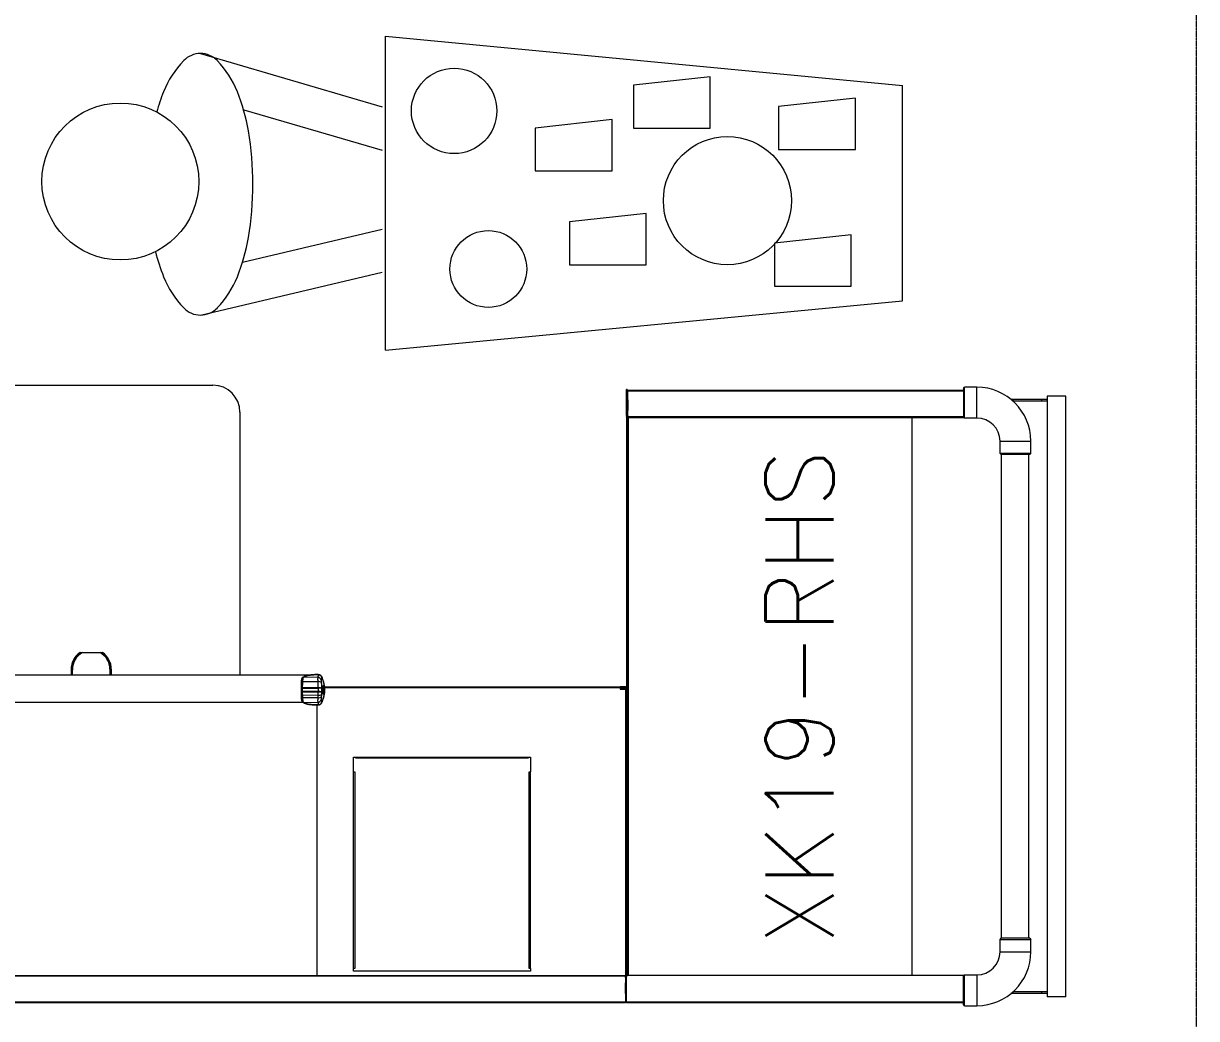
# Model space of a CAD drawing. Header units: inches. Extents: x 6 to 183294, y -48183 to 78918.
# Drawn here: x 150930 to 152903, y 56176 to 57850 of the extents above; entities that cross this region are included whole.
import ezdxf

# ---------------------------------------------------------------- set-up
doc = ezdxf.new("R2010")
doc.units = ezdxf.units.IN
doc.header["$MEASUREMENT"] = 0
doc.linetypes.add('PHANTOM2', pattern=[1.25, 0.625, -0.125, 0.125, -0.125, 0.125, -0.125])
for name, color, linetype, lineweight in [('Aristas tangentes visibles(Kider)', 8, 'Continuous', 0), ('Aristas visibles(Kider)', 8, 'Continuous', 0), ('CASH COUNTERS', 8, 'Continuous', 0), ('RACK', 8, 'Continuous', 0), ('SDA_SECTION LINE', 8, 'Continuous', 0)]:
    doc.layers.add(name, color=color, linetype=linetype, lineweight=lineweight)
doc.styles.get("Standard").update_dxf_attribs({"font": 'txt.shx'})

# ---------------------------------------------------------------- blocks, each defined once
blk = doc.blocks.new('A$C4B460E29')
at = {"color": 92, "true_color": 0x00db00}
for p, q in [((-1082.3, 1030.2), (-1084.9, 1030.2)), ((-582.9, 1017.3), (-582.9, 453)), ((-581.9, 1017.3), (-581.9, 453))]:
    blk.add_line(p, q, dxfattribs=at)
at = {"color": 1}
for p, q in [((-578.8, 453), (-627, 453)), ((-623.6, 451.2), (-588.8, 451.2)), ((-588.8, 451.2), (-583.6, 451.2)), ((-583.6, 451.2), (-578.6, 451.2)), ((-578.8, 453), (-577, 451.2)), ((-578.6, 451.2), (-578.6, 451.2)), ((-578.6, 451.2), (-577.9, 451.2)), ((-577.9, 451.2), (-577, 451.2)), ((-577, 430.3), (-577, 451.2)), ((-623.6, 430.3), (-588.8, 430.3)), ((-588.8, 430.3), (-583.6, 430.3)), ((-583.6, 430.3), (-578.6, 430.3)), ((-578.6, 430.3), (-577.9, 430.3)), ((-578.6, 430.3), (-578.6, 430.3)), ((-577.9, 430.3), (-577, 430.3))]:
    blk.add_line(p, q, dxfattribs=at)
at = {"color": 1, "linetype": 'Continuous', "lineweight": 18}
for p, q in [((-1596.6, 370), (-1596.6, 373.4)), ((-1596.6, 370), (-1596.6, 373.4)), ((-1593.9, 370), (-1596.6, 370)), ((-1593.9, 370), (-1596.6, 370)), ((-597.3, 370), (-600, 370)), ((-597.3, 370), (-600, 370)), ((-597.3, 370), (-597.3, 373.5)), ((-597.3, 370), (-597.3, 373.5))]:
    blk.add_line(p, q, dxfattribs=at)
at = {"color": 92, "linetype": 'Continuous', "lineweight": 18, "true_color": 0x00db00}
for p, q in [((-1596.6, 321.7), (-1596.6, 370)), ((-1596.6, 321.7), (-1596.6, 370)), ((-1593.6, 321.7), (-1593.6, 369.6)), ((-1593.6, 321.7), (-1593.6, 369.6)), ((-600.3, 321.7), (-600.3, 369.7)), ((-600.3, 321.7), (-600.3, 369.7)), ((-597.3, 321.7), (-597.3, 370)), ((-597.3, 321.7), (-597.3, 370)), ((-1593.6, 321.7), (-1596.6, 321.7)), ((-1596.6, 312.3), (-1596.6, 321.7)), ((-1593.6, 321.7), (-1596.6, 321.7)), ((-1596.6, 312.3), (-1596.6, 321.7)), ((-1593.6, 312.3), (-1593.6, 321.7)), ((-1593.6, 312.3), (-1593.6, 321.7)), ((-597.3, 321.7), (-600.3, 321.7)), ((-600.3, 312.3), (-600.3, 321.7)), ((-597.3, 321.7), (-600.3, 321.7)), ((-600.3, 312.3), (-600.3, 321.7)), ((-597.3, 312.3), (-597.3, 321.7)), ((-597.3, 312.3), (-597.3, 321.7)), ((-591.9, 312.3), (-1601.9, 312.3)), ((-1601.9, 280.6), (-1601.9, 312.3)), ((-591.9, 312.3), (-1601.9, 312.3)), ((-1601.9, 280.6), (-1601.9, 312.3)), ((-591.9, 280.6), (-591.9, 312.3)), ((-591.9, 280.6), (-591.9, 312.3)), ((-1601.9, 280.6), (-591.9, 280.6)), ((-1601.9, 280.6), (-591.9, 280.6))]:
    blk.add_line(p, q, dxfattribs=at)
at = {"color": 1}
blk.add_arc((-667.6, 430.3), 90.7, 270, 0, dxfattribs=at)
at = {"layer": 'Aristas tangentes visibles(Kider)', "color": 92, "true_color": 0x00db00}
for p, q in [((-1612, 1021.1), (-1612, 2181.4)), ((-1567.1, 1021.1), (-1567.1, 2181.4)), ((-1106.3, 2181.4), (-1106.3, 1564.3)), ((-1107.1, 1562.7), (-1106.7, 1538.8)), ((-1099, 1538.8), (-1099.2, 1564.3)), ((-1095, 1538.6), (-1095.1, 1564.3)), ((-1093.5, 1564.3), (-1089.4, 1564.3)), ((-1089.4, 1564.3), (-1089.3, 1540.4)), ((-1089.3, 1564.3), (-1089.4, 1564.3)), ((-1088.4, 1564.3), (-1083, 1564.3)), ((-1082, 1564.3), (-1082.1, 1564.3)), ((-1082, 1564.3), (-1082.1, 1540.4)), ((-1082, 1564.3), (-1077.8, 1564.3)), ((-1078.3, 1566.2), (-1078.3, 1566.2)), ((-1071.8, 1564.3), (-1072, 1538.9)), ((-1064.8, 1538.8), (-1064.4, 1562.7)), ((-1567, 1539.7), (-1111.1, 1539.7)), ((-1089.3, 1540.4), (-1089.3, 1538.4)), ((-1089.3, 1540.4), (-1089.3, 1540.4)), ((-1082.1, 1540.4), (-1082.1, 1540.4)), ((-1082.1, 1540.4), (-1082.1, 1538.4)), ((-1082.5, 1030.2), (-1082.5, 1528.8)), ((-1082.1, 1536.7), (-1082.1, 1536.7)), ((-1082.1, 1536.3), (-1082.1, 1536.3)), ((-1554.7, 1478.4), (-1223.9, 1478.4)), ((-1199.2, 1474.6), (-1199.2, 1185.2)), ((-1223.9, 1181.4), (-1554.7, 1181.4)), ((-1082.9, 1030.2), (-1082.9, 1020)), ((-1611.1, 453), (-1611.1, 1021.1)), ((-1567, 1020.6), (-1084.9, 1020.6)), ((-1566.2, 452.3), (-1566.2, 1019.7)), ((-627.8, 1016.6), (-1566.1, 1016.6)), ((-1097.3, 1018.6), (-1097.3, 1019.7)), ((-627.7, 1017.3), (-627.7, 452.3)), ((-627.1, 1018.6), (-627.1, 1019.7)), ((-626.9, 1018.6), (-626.9, 1019.7)), ((-626.4, 1017.3), (-626.4, 453)), ((-625.6, 1018.6), (-625.6, 1019.7)), ((-620.1, 1018.6), (-620.1, 1019.7)), ((-591.3, 1018.6), (-591.3, 1019.7)), ((-587.5, 1018.6), (-587.5, 1019.7)), ((-582.8, 1018.6), (-582.8, 1019.7)), ((-582.1, 1018.6), (-582.1, 1019.7)), ((-690.3, 389.5), (-1503.7, 389.5))]:
    blk.add_line(p, q, dxfattribs=at)
at = {"layer": 'Aristas tangentes visibles(Kider)', "color": 1}
for p, q in [((-1060.5, 1953), (-1051.1, 1953)), ((-1051.1, 1886.4), (-1060.5, 1886.4)), ((-1051.1, 1886.4), (-1051.1, 1888.2)), ((-1051.1, 1885.9), (-1051.1, 1886.4)), ((-1616.1, 430.3), (-1617, 430.3)), ((-1615.4, 430.3), (-1616.1, 430.3)), ((-1615.4, 430.3), (-1615.4, 430.3)), ((-1610.3, 430.3), (-1615.4, 430.3)), ((-1605.1, 430.3), (-1610.3, 430.3)), ((-1570.3, 430.3), (-1605.1, 430.3)), ((-1565.1, 430.3), (-1570.3, 430.3)), ((-628.8, 430.3), (-623.6, 430.3)), ((-1526.3, 391.5), (-1526.3, 386.4)), ((-1526.3, 386.4), (-1526.3, 351.5)), ((-667.6, 391.5), (-667.6, 386.4)), ((-667.6, 386.4), (-667.6, 351.5)), ((-1526.3, 351.5), (-1526.3, 346.3)), ((-1526.3, 346.3), (-1526.3, 341.3)), ((-1526.3, 341.3), (-1526.3, 340.6)), ((-1526.3, 341.3), (-1526.3, 341.3)), ((-1526.3, 340.6), (-1526.3, 339.7)), ((-667.6, 351.5), (-667.6, 346.3)), ((-667.6, 346.3), (-667.6, 341.3)), ((-667.6, 341.3), (-667.6, 340.6)), ((-667.6, 341.3), (-667.6, 341.3)), ((-667.6, 340.6), (-667.6, 339.7))]:
    blk.add_line(p, q, dxfattribs=at)
at = {"layer": 'Aristas tangentes visibles(Kider)', "color": 92, "true_color": 0x00db00, "flags": 128}
for points in [[(-1107.1, 1562.7), (-1107.4, 1562.3), (-1107.7, 1561.8), (-1108, 1561.4), (-1108.2, 1560.8), (-1108.5, 1560.3), (-1108.7, 1559.7), (-1108.9, 1559), (-1109.2, 1558.4), (-1109.3, 1557.7), (-1109.5, 1557), (-1109.7, 1556.3), (-1109.8, 1555.7), (-1110, 1555), (-1110.1, 1554.2), (-1110.2, 1553.5), (-1110.3, 1552.7), (-1110.4, 1551.9), (-1110.5, 1551.1), (-1110.6, 1550.2), (-1110.7, 1549.3), (-1110.8, 1548.4), (-1110.9, 1547.4), (-1110.9, 1546.3), (-1111, 1545.2)], [(-1099.2, 1564.3), (-1099.7, 1564.3), (-1100.3, 1564.3), (-1100.7, 1564.2), (-1101.2, 1564.2), (-1101.6, 1564.2), (-1102, 1564.2), (-1102.4, 1564.1), (-1102.8, 1564.1), (-1103.2, 1564.1), (-1103.5, 1564), (-1103.9, 1564), (-1104.2, 1563.9), (-1104.5, 1563.8), (-1104.8, 1563.8), (-1105.1, 1563.7), (-1105.4, 1563.6), (-1105.6, 1563.6), (-1105.8, 1563.5), (-1106.1, 1563.4), (-1106.3, 1563.3), (-1106.5, 1563.2), (-1106.7, 1563), (-1106.9, 1562.9), (-1107.1, 1562.7)], [(-1095.1, 1564.3), (-1095.3, 1564.3), (-1095.5, 1564.3), (-1095.6, 1564.3), (-1095.8, 1564.3), (-1096, 1564.3), (-1096.2, 1564.3), (-1096.3, 1564.3), (-1096.5, 1564.3), (-1096.7, 1564.3), (-1096.9, 1564.3), (-1097, 1564.3), (-1097.2, 1564.3), (-1097.4, 1564.3), (-1097.5, 1564.3), (-1097.7, 1564.3), (-1097.9, 1564.3), (-1098, 1564.3), (-1098.2, 1564.3), (-1098.4, 1564.3), (-1098.5, 1564.3), (-1098.7, 1564.3), (-1098.9, 1564.3), (-1099, 1564.3), (-1099.2, 1564.3)], [(-1093.5, 1564.3), (-1093.5, 1564.3), (-1093.6, 1564.3), (-1093.7, 1564.3), (-1093.7, 1564.3), (-1093.8, 1564.3), (-1093.9, 1564.3), (-1093.9, 1564.3), (-1094, 1564.3), (-1094.1, 1564.3), (-1094.2, 1564.3), (-1094.2, 1564.3), (-1094.3, 1564.3), (-1094.4, 1564.3), (-1094.4, 1564.3), (-1094.5, 1564.3), (-1094.6, 1564.3), (-1094.6, 1564.3), (-1094.7, 1564.3), (-1094.8, 1564.3), (-1094.8, 1564.3), (-1094.9, 1564.3), (-1095, 1564.3), (-1095.1, 1564.3), (-1095.1, 1564.3)], [(-1071.8, 1564.3), (-1072, 1564.3), (-1072.2, 1564.3), (-1072.5, 1564.3), (-1072.7, 1564.3), (-1073, 1564.3), (-1073.2, 1564.3), (-1073.5, 1564.3), (-1073.7, 1564.3), (-1074, 1564.3), (-1074.2, 1564.3), (-1074.5, 1564.3), (-1074.7, 1564.3), (-1075, 1564.3), (-1075.2, 1564.3), (-1075.5, 1564.3), (-1075.8, 1564.3), (-1076, 1564.3), (-1076.3, 1564.3), (-1076.5, 1564.3), (-1076.8, 1564.3), (-1077, 1564.3), (-1077.3, 1564.3), (-1077.6, 1564.3), (-1077.8, 1564.3)], [(-1064.4, 1562.7), (-1064.5, 1562.9), (-1064.7, 1563), (-1064.9, 1563.2), (-1065.1, 1563.3), (-1065.3, 1563.4), (-1065.5, 1563.4), (-1065.7, 1563.5), (-1065.9, 1563.6), (-1066.2, 1563.7), (-1066.5, 1563.7), (-1066.7, 1563.8), (-1067, 1563.9), (-1067.4, 1563.9), (-1067.7, 1564), (-1068, 1564), (-1068.4, 1564.1), (-1068.7, 1564.1), (-1069.1, 1564.1), (-1069.5, 1564.2), (-1069.9, 1564.2), (-1070.3, 1564.2), (-1070.8, 1564.2), (-1071.3, 1564.3), (-1071.8, 1564.3)], [(-1060.4, 1545.2), (-1060.5, 1546.3), (-1060.5, 1547.4), (-1060.6, 1548.4), (-1060.7, 1549.3), (-1060.8, 1550.2), (-1060.9, 1551.1), (-1061, 1551.9), (-1061.1, 1552.7), (-1061.2, 1553.5), (-1061.3, 1554.3), (-1061.5, 1555), (-1061.6, 1555.7), (-1061.8, 1556.4), (-1061.9, 1557.1), (-1062.1, 1557.7), (-1062.3, 1558.4), (-1062.5, 1559.1), (-1062.7, 1559.7), (-1062.9, 1560.3), (-1063.2, 1560.8), (-1063.5, 1561.4), (-1063.7, 1561.8), (-1064, 1562.3), (-1064.4, 1562.7)], [(-1111, 1545.2), (-1111, 1544.9), (-1111, 1544.6), (-1111, 1544.3), (-1111.1, 1544), (-1111.1, 1543.7), (-1111.1, 1543.4), (-1111.1, 1543.1), (-1111.1, 1542.8), (-1111.1, 1542.5), (-1111.1, 1542.2), (-1111.1, 1541.9), (-1111.1, 1541.6), (-1111.1, 1541.3), (-1111.1, 1541), (-1111.1, 1540.7), (-1111.1, 1540.3), (-1111.1, 1540), (-1111.1, 1539.7), (-1111.1, 1539.4), (-1111.1, 1539.1), (-1111.1, 1538.8), (-1111.1, 1538.5), (-1111.1, 1538.2), (-1111.1, 1537.8)], [(-1106.7, 1538.8), (-1106.9, 1538.8), (-1107.1, 1538.7), (-1107.3, 1538.6), (-1107.5, 1538.6), (-1107.7, 1538.5), (-1107.9, 1538.5), (-1108.1, 1538.4), (-1108.2, 1538.4), (-1108.4, 1538.3), (-1108.6, 1538.3), (-1108.8, 1538.3), (-1109, 1538.2), (-1109.2, 1538.2), (-1109.4, 1538.1), (-1109.6, 1538.1), (-1109.8, 1538.1), (-1109.9, 1538), (-1110.1, 1538), (-1110.3, 1538), (-1110.5, 1537.9), (-1110.6, 1537.9), (-1110.8, 1537.9), (-1111, 1537.9), (-1111.1, 1537.8)], [(-1099, 1538.8), (-1099.5, 1538.9), (-1100, 1538.9), (-1100.4, 1538.9), (-1100.9, 1538.9), (-1101.3, 1538.9), (-1101.7, 1538.9), (-1102.1, 1538.9), (-1102.5, 1538.9), (-1102.8, 1539), (-1103.2, 1539), (-1103.5, 1539), (-1103.8, 1539), (-1104.1, 1539), (-1104.4, 1539), (-1104.7, 1539), (-1105, 1538.9), (-1105.2, 1538.9), (-1105.5, 1538.9), (-1105.7, 1538.9), (-1105.9, 1538.9), (-1106.1, 1538.9), (-1106.3, 1538.9), (-1106.5, 1538.8), (-1106.7, 1538.8)], [(-1095, 1538.6), (-1095.2, 1538.6), (-1095.3, 1538.6), (-1095.5, 1538.6), (-1095.6, 1538.6), (-1095.8, 1538.6), (-1096, 1538.6), (-1096.1, 1538.7), (-1096.3, 1538.7), (-1096.5, 1538.7), (-1096.6, 1538.7), (-1096.8, 1538.7), (-1097, 1538.7), (-1097.1, 1538.7), (-1097.3, 1538.7), (-1097.5, 1538.7), (-1097.7, 1538.7), (-1097.8, 1538.8), (-1098, 1538.8), (-1098.2, 1538.8), (-1098.3, 1538.8), (-1098.5, 1538.8), (-1098.7, 1538.8), (-1098.9, 1538.8), (-1099, 1538.8)], [(-1072, 1538.9), (-1072.3, 1538.8), (-1072.7, 1538.8), (-1073.1, 1538.8), (-1073.5, 1538.8), (-1073.9, 1538.7), (-1074.3, 1538.7), (-1074.6, 1538.7), (-1075, 1538.7), (-1075.4, 1538.7), (-1075.8, 1538.6), (-1076.1, 1538.6), (-1076.5, 1538.6), (-1076.9, 1538.6), (-1077.3, 1538.6), (-1077.7, 1538.5), (-1078.2, 1538.5), (-1078.6, 1538.5), (-1079, 1538.5), (-1079.5, 1538.5), (-1080, 1538.4), (-1080.5, 1538.4), (-1081, 1538.4), (-1081.5, 1538.4), (-1082.1, 1538.4)], [(-1064.8, 1538.8), (-1064.9, 1538.8), (-1065.1, 1538.9), (-1065.3, 1538.9), (-1065.5, 1538.9), (-1065.7, 1538.9), (-1065.9, 1538.9), (-1066.1, 1538.9), (-1066.4, 1538.9), (-1066.6, 1538.9), (-1066.9, 1539), (-1067.2, 1539), (-1067.5, 1539), (-1067.8, 1539), (-1068.1, 1539), (-1068.4, 1539), (-1068.7, 1539), (-1069.1, 1538.9), (-1069.4, 1538.9), (-1069.8, 1538.9), (-1070.2, 1538.9), (-1070.6, 1538.9), (-1071.1, 1538.9), (-1071.5, 1538.9), (-1072, 1538.9)], [(-1060.3, 1537.8), (-1060.5, 1537.9), (-1060.6, 1537.9), (-1060.8, 1537.9), (-1061, 1537.9), (-1061.1, 1538), (-1061.3, 1538), (-1061.5, 1538), (-1061.7, 1538.1), (-1061.8, 1538.1), (-1062, 1538.1), (-1062.2, 1538.2), (-1062.4, 1538.2), (-1062.6, 1538.3), (-1062.8, 1538.3), (-1063, 1538.3), (-1063.2, 1538.4), (-1063.4, 1538.4), (-1063.6, 1538.5), (-1063.8, 1538.5), (-1064, 1538.6), (-1064.2, 1538.6), (-1064.4, 1538.7), (-1064.6, 1538.8), (-1064.8, 1538.8)], [(-1060.3, 1537.8), (-1060.3, 1538.2), (-1060.3, 1538.5), (-1060.3, 1538.8), (-1060.3, 1539.1), (-1060.3, 1539.4), (-1060.3, 1539.7), (-1060.3, 1540), (-1060.3, 1540.3), (-1060.3, 1540.7), (-1060.3, 1541), (-1060.3, 1541.3), (-1060.3, 1541.6), (-1060.3, 1541.9), (-1060.3, 1542.2), (-1060.3, 1542.5), (-1060.3, 1542.8), (-1060.3, 1543.1), (-1060.3, 1543.4), (-1060.3, 1543.7), (-1060.4, 1544), (-1060.4, 1544.3), (-1060.4, 1544.6), (-1060.4, 1544.9), (-1060.4, 1545.2)], [(-1111.1, 1537), (-1111, 1536.8), (-1111, 1536.5), (-1110.9, 1536.2), (-1110.8, 1536), (-1110.7, 1535.7), (-1110.6, 1535.5), (-1110.5, 1535.2), (-1110.4, 1535), (-1110.3, 1534.8), (-1110.1, 1534.6), (-1110, 1534.3), (-1109.8, 1534.1), (-1109.7, 1533.9), (-1109.5, 1533.7), (-1109.3, 1533.5), (-1109.1, 1533.3), (-1108.9, 1533.1), (-1108.7, 1533), (-1108.5, 1532.8), (-1108.3, 1532.7), (-1108, 1532.5), (-1107.8, 1532.4), (-1107.6, 1532.3), (-1107.3, 1532.2)], [(-1102, 1532.8), (-1102.2, 1532.8), (-1102.5, 1532.7), (-1102.7, 1532.7), (-1102.9, 1532.6), (-1103.2, 1532.6), (-1103.4, 1532.6), (-1103.6, 1532.5), (-1103.9, 1532.5), (-1104.1, 1532.4), (-1104.3, 1532.4), (-1104.6, 1532.4), (-1104.8, 1532.4), (-1105, 1532.3), (-1105.3, 1532.3), (-1105.5, 1532.3), (-1105.7, 1532.3), (-1105.9, 1532.3), (-1106.1, 1532.2), (-1106.3, 1532.2), (-1106.5, 1532.2), (-1106.7, 1532.2), (-1106.9, 1532.2), (-1107.1, 1532.2), (-1107.3, 1532.2)], [(-1107.3, 1532.2), (-1105, 1531.2), (-1102.8, 1530.4), (-1100.6, 1529.6), (-1098.6, 1529), (-1096.7, 1528.6), (-1095, 1528.2), (-1093.4, 1527.9), (-1091.8, 1527.7), (-1090.3, 1527.5), (-1088.8, 1527.4), (-1087.2, 1527.3), (-1085.7, 1527.2), (-1084.1, 1527.3), (-1082.5, 1527.4), (-1081, 1527.5), (-1079.5, 1527.7), (-1078, 1527.9), (-1076.4, 1528.2), (-1074.6, 1528.6), (-1072.7, 1529.1), (-1070.7, 1529.7), (-1068.6, 1530.4), (-1066.4, 1531.2), (-1064.1, 1532.2)], [(-1097.6, 1532.8), (-1097.8, 1532.8), (-1098.1, 1532.9), (-1098.3, 1532.9), (-1098.6, 1532.9), (-1098.8, 1532.9), (-1099.1, 1532.9), (-1099.3, 1532.9), (-1099.5, 1532.9), (-1099.7, 1532.9), (-1099.9, 1532.9), (-1100.1, 1532.9), (-1100.3, 1532.9), (-1100.4, 1532.9), (-1100.6, 1532.9), (-1100.8, 1532.9), (-1100.9, 1532.9), (-1101.1, 1532.9), (-1101.2, 1532.9), (-1101.4, 1532.9), (-1101.5, 1532.9), (-1101.6, 1532.9), (-1101.8, 1532.9), (-1101.9, 1532.8), (-1102, 1532.8)], [(-1093.9, 1532.6), (-1094.1, 1532.6), (-1094.2, 1532.6), (-1094.4, 1532.6), (-1094.5, 1532.6), (-1094.7, 1532.6), (-1094.8, 1532.6), (-1095, 1532.6), (-1095.1, 1532.6), (-1095.3, 1532.7), (-1095.4, 1532.7), (-1095.6, 1532.7), (-1095.7, 1532.7), (-1095.9, 1532.7), (-1096, 1532.7), (-1096.2, 1532.7), (-1096.3, 1532.7), (-1096.5, 1532.7), (-1096.6, 1532.8), (-1096.8, 1532.8), (-1096.9, 1532.8), (-1097.1, 1532.8), (-1097.2, 1532.8), (-1097.4, 1532.8), (-1097.6, 1532.8)], [(-1089.3, 1538.4), (-1089.6, 1538.4), (-1089.8, 1538.4), (-1090.1, 1538.4), (-1090.3, 1538.4), (-1090.5, 1538.4), (-1090.8, 1538.4), (-1091, 1538.4), (-1091.2, 1538.4), (-1091.5, 1538.4), (-1091.7, 1538.4), (-1092, 1538.5), (-1092.2, 1538.5), (-1092.4, 1538.5), (-1092.7, 1538.5), (-1092.9, 1538.5), (-1093.1, 1538.5), (-1093.4, 1538.5), (-1093.6, 1538.5), (-1093.8, 1538.5), (-1094.1, 1538.5), (-1094.3, 1538.6), (-1094.5, 1538.6), (-1094.8, 1538.6), (-1095, 1538.6)], [(-1088.9, 1532.3), (-1089.2, 1532.4), (-1089.4, 1532.4), (-1089.6, 1532.4), (-1089.8, 1532.4), (-1090, 1532.4), (-1090.2, 1532.4), (-1090.4, 1532.4), (-1090.6, 1532.4), (-1090.8, 1532.4), (-1091.1, 1532.4), (-1091.3, 1532.4), (-1091.5, 1532.4), (-1091.7, 1532.4), (-1091.9, 1532.5), (-1092.1, 1532.5), (-1092.3, 1532.5), (-1092.5, 1532.5), (-1092.7, 1532.5), (-1092.9, 1532.5), (-1093.1, 1532.5), (-1093.3, 1532.5), (-1093.5, 1532.5), (-1093.7, 1532.6), (-1093.9, 1532.6)], [(-1092.9, 1529.3), (-1092.9, 1529.4), (-1092.7, 1529.5), (-1092.4, 1529.7), (-1092, 1529.7), (-1091.5, 1529.8), (-1091, 1529.9), (-1090.3, 1529.9), (-1089.5, 1530), (-1088.7, 1530), (-1087.7, 1530), (-1086.7, 1530.1), (-1085.7, 1530.1), (-1084.7, 1530.1), (-1083.7, 1530), (-1082.8, 1530), (-1081.9, 1530), (-1081.1, 1529.9), (-1080.4, 1529.9), (-1079.9, 1529.8), (-1079.4, 1529.7), (-1079, 1529.7), (-1078.8, 1529.5), (-1078.6, 1529.4), (-1078.5, 1529.3)], [(-1078.5, 1529.3), (-1078.6, 1529.1), (-1078.7, 1528.9), (-1079.1, 1528.7), (-1079.5, 1528.5), (-1080.1, 1528.3), (-1080.7, 1528.2), (-1081.5, 1528), (-1082.3, 1527.9), (-1083.1, 1527.7), (-1084, 1527.7), (-1084.8, 1527.6), (-1085.7, 1527.6), (-1086.6, 1527.6), (-1087.4, 1527.7), (-1088.3, 1527.7), (-1089.1, 1527.9), (-1090, 1528), (-1090.7, 1528.2), (-1091.4, 1528.3), (-1091.9, 1528.5), (-1092.4, 1528.7), (-1092.7, 1528.9), (-1092.9, 1529.1), (-1092.9, 1529.3)], [(-1080.1, 1529.8), (-1080.4, 1529.7), (-1080.7, 1529.5), (-1081.1, 1529.4), (-1081.5, 1529.2), (-1082, 1529.1), (-1082.5, 1529), (-1083, 1528.9), (-1083.5, 1528.8), (-1084.1, 1528.7), (-1084.6, 1528.7), (-1085.2, 1528.7), (-1085.7, 1528.7), (-1086.3, 1528.7), (-1086.8, 1528.7), (-1087.4, 1528.7), (-1087.9, 1528.8), (-1088.4, 1528.9), (-1089, 1529), (-1089.5, 1529.1), (-1089.9, 1529.2), (-1090.3, 1529.4), (-1090.7, 1529.5), (-1091, 1529.7), (-1091.3, 1529.8)], [(-1083, 1538.4), (-1083.2, 1538.4), (-1083.4, 1538.4), (-1083.7, 1538.4), (-1083.9, 1538.4), (-1084.1, 1538.4), (-1084.3, 1538.3), (-1084.6, 1538.3), (-1084.8, 1538.3), (-1085, 1538.3), (-1085.3, 1538.3), (-1085.5, 1538.3), (-1085.7, 1538.3), (-1085.9, 1538.3), (-1086.2, 1538.3), (-1086.4, 1538.3), (-1086.6, 1538.3), (-1086.8, 1538.3), (-1087.1, 1538.3), (-1087.3, 1538.3), (-1087.5, 1538.4), (-1087.7, 1538.4), (-1088, 1538.4), (-1088.2, 1538.4), (-1088.4, 1538.4)], [(-1083.3, 1532.3), (-1083.5, 1532.3), (-1083.7, 1532.3), (-1083.9, 1532.3), (-1084.1, 1532.3), (-1084.3, 1532.3), (-1084.5, 1532.3), (-1084.7, 1532.3), (-1084.9, 1532.3), (-1085.1, 1532.3), (-1085.3, 1532.3), (-1085.5, 1532.3), (-1085.7, 1532.3), (-1085.9, 1532.3), (-1086.1, 1532.3), (-1086.3, 1532.3), (-1086.5, 1532.3), (-1086.7, 1532.3), (-1086.9, 1532.3), (-1087.1, 1532.3), (-1087.3, 1532.3), (-1087.5, 1532.3), (-1087.7, 1532.3), (-1087.9, 1532.3), (-1088.1, 1532.3)], [(-1083.3, 1532.3), (-1083.2, 1532.4), (-1083.2, 1532.4), (-1083.2, 1532.5), (-1083.2, 1532.6), (-1083.2, 1532.7), (-1083.2, 1532.7), (-1083.2, 1532.8), (-1083.1, 1532.9), (-1083.1, 1533), (-1083.1, 1533.1), (-1083.1, 1533.2), (-1083.1, 1533.4), (-1083.1, 1533.5), (-1083.1, 1533.6), (-1083.1, 1533.7), (-1083.1, 1533.9), (-1083, 1534), (-1083, 1534.2), (-1083, 1534.3), (-1083, 1534.5), (-1083, 1534.6), (-1083, 1534.8), (-1083, 1534.9), (-1083, 1535.1)], [(-1082.5, 1532.3), (-1082.5, 1532.3), (-1082.5, 1532.3), (-1082.5, 1532.3), (-1082.6, 1532.3), (-1082.6, 1532.3), (-1082.6, 1532.3), (-1082.7, 1532.3), (-1082.7, 1532.3), (-1082.7, 1532.3), (-1082.8, 1532.3), (-1082.8, 1532.3), (-1082.8, 1532.3), (-1082.9, 1532.3), (-1082.9, 1532.3), (-1082.9, 1532.3), (-1083, 1532.3), (-1083, 1532.3), (-1083, 1532.3), (-1083.1, 1532.3), (-1083.1, 1532.3), (-1083.2, 1532.3), (-1083.2, 1532.3), (-1083.2, 1532.3), (-1083.3, 1532.3)], [(-1082.1, 1535.3), (-1082.1, 1535.1), (-1082.1, 1534.9), (-1082.1, 1534.8), (-1082.1, 1534.6), (-1082.1, 1534.4), (-1082.1, 1534.3), (-1082.2, 1534.1), (-1082.2, 1534), (-1082.2, 1533.8), (-1082.2, 1533.7), (-1082.2, 1533.6), (-1082.2, 1533.4), (-1082.2, 1533.3), (-1082.3, 1533.2), (-1082.3, 1533.1), (-1082.3, 1533), (-1082.3, 1532.9), (-1082.3, 1532.8), (-1082.4, 1532.7), (-1082.4, 1532.6), (-1082.4, 1532.5), (-1082.4, 1532.5), (-1082.4, 1532.4), (-1082.5, 1532.3)], [(-1073.6, 1532.8), (-1073.9, 1532.8), (-1074.3, 1532.8), (-1074.6, 1532.8), (-1074.9, 1532.8), (-1075.3, 1532.7), (-1075.6, 1532.7), (-1075.9, 1532.7), (-1076.2, 1532.7), (-1076.5, 1532.6), (-1076.9, 1532.6), (-1077.2, 1532.6), (-1077.5, 1532.6), (-1077.9, 1532.6), (-1078.2, 1532.5), (-1078.6, 1532.5), (-1079, 1532.5), (-1079.4, 1532.5), (-1079.8, 1532.5), (-1080.2, 1532.4), (-1080.6, 1532.4), (-1081, 1532.4), (-1081.5, 1532.4), (-1082, 1532.4), (-1082.5, 1532.3)], [(-1082.1, 1538.4), (-1082.1, 1538.3), (-1082.1, 1538.1), (-1082.1, 1538), (-1082.1, 1537.9), (-1082.1, 1537.8), (-1082.1, 1537.6), (-1082.1, 1537.5), (-1082.1, 1537.4), (-1082.1, 1537.3), (-1082.1, 1537.2), (-1082.1, 1537), (-1082.1, 1536.9), (-1082.1, 1536.8), (-1082.1, 1536.7), (-1082.1, 1536.6), (-1082.1, 1536.4), (-1082.1, 1536.3), (-1082.1, 1536.2), (-1082.1, 1536.1), (-1082.1, 1536), (-1082.1, 1535.9), (-1082.1, 1535.7), (-1082.1, 1535.6), (-1082.1, 1535.5)], [(-1069.4, 1532.8), (-1069.5, 1532.8), (-1069.7, 1532.9), (-1069.8, 1532.9), (-1069.9, 1532.9), (-1070, 1532.9), (-1070.2, 1532.9), (-1070.3, 1532.9), (-1070.4, 1532.9), (-1070.6, 1532.9), (-1070.7, 1532.9), (-1070.9, 1532.9), (-1071.1, 1532.9), (-1071.2, 1532.9), (-1071.4, 1532.9), (-1071.6, 1532.9), (-1071.8, 1532.9), (-1072, 1532.9), (-1072.2, 1532.9), (-1072.4, 1532.9), (-1072.6, 1532.9), (-1072.9, 1532.9), (-1073.1, 1532.9), (-1073.4, 1532.9), (-1073.6, 1532.8)], [(-1064.1, 1532.2), (-1064.3, 1532.2), (-1064.5, 1532.2), (-1064.7, 1532.2), (-1064.9, 1532.2), (-1065.1, 1532.2), (-1065.3, 1532.2), (-1065.5, 1532.3), (-1065.7, 1532.3), (-1065.9, 1532.3), (-1066.2, 1532.3), (-1066.4, 1532.3), (-1066.6, 1532.4), (-1066.8, 1532.4), (-1067.1, 1532.4), (-1067.3, 1532.4), (-1067.5, 1532.5), (-1067.8, 1532.5), (-1068, 1532.6), (-1068.2, 1532.6), (-1068.5, 1532.6), (-1068.7, 1532.7), (-1069, 1532.7), (-1069.2, 1532.8), (-1069.4, 1532.8)], [(-1064.1, 1532.2), (-1063.9, 1532.3), (-1063.6, 1532.4), (-1063.4, 1532.5), (-1063.2, 1532.7), (-1062.9, 1532.8), (-1062.7, 1533), (-1062.5, 1533.1), (-1062.3, 1533.3), (-1062.1, 1533.5), (-1061.9, 1533.7), (-1061.8, 1533.9), (-1061.6, 1534.1), (-1061.4, 1534.3), (-1061.3, 1534.6), (-1061.2, 1534.8), (-1061, 1535), (-1060.9, 1535.2), (-1060.8, 1535.5), (-1060.7, 1535.7), (-1060.6, 1536), (-1060.5, 1536.2), (-1060.5, 1536.5), (-1060.4, 1536.8), (-1060.4, 1537)]]:
    blk.add_lwpolyline(points, dxfattribs=at)
at = {"layer": 'Aristas tangentes visibles(Kider)', "color": 1}
for start, end in [(32.4845, 90), (270, 327.5155)]:
    blk.add_arc((-1051.1, 1919.7), 33.3, start, end, dxfattribs=at)
at = {"layer": 'Aristas tangentes visibles(Kider)', "color": 92, "true_color": 0x00db00}
for centre, major_axis, ratio, start_param, end_param in [((-1105.3, 1562.7), (-1.41, 1.14), 0.914336, 6.28312, 7.027827), ((-1098.5, 1564.3), (-0.05, 1.81), 0.403379, 0, 1.576998), ((-1094.6, 1564.4), (-0.01, 1.81), 0.296758, 6.282793, 7.870083), ((-1093, 1564.4), (0, 1.81), 0.244336, 0, 1.58825), ((-1089.2, 1564.4), (0, 1.81), 0.117349, 0.802181, 1.58825), ((-1089.2, 1564.4), (0, 1.81), 0.117349, 0, 0.274052), ((-1088.3, 1564.4), (0, 1.81), 0.088532, 0, 0.801964), ((-1083.1, 1564.4), (0, 1.81), 0.084379, 5.480797, 6.283185), ((-1082.2, 1564.4), (0, 1.81), 0.115215, 6.017806, 6.283182), ((-1082.2, 1564.4), (0, 1.81), 0.115215, 4.694936, 5.477337), ((-1078.3, 1564.4), (0, 1.81), 0.244336, 4.694936, 6.283185), ((-1072.6, 1564.3), (0.06, 1.81), 0.434398, 4.709426, 6.283185), ((-1066.1, 1562.7), (1.41, 1.14), 0.914336, 5.538544, 6.283243), ((-1109.2, 1545.2), (-1.81, 0.09), 0.363453, 6.283185, 6.472151), ((-1100.6, 1538.9), (-1.92, 6.05), 0.958395, 1.292265, 2.587635), ((-1096.5, 1538.9), (-0.54, -6.32), 0.400642, 4.763982, 6.063617), ((-1074.7, 1539), (0.5, -6.33), 0.431881, 0.220608, 1.518917), ((-1070.9, 1538.9), (1.92, 6.05), 0.958396, 3.695503, 4.990886), ((-1062.2, 1545.2), (1.81, 0.09), 0.363453, 6.094219, 6.283184), ((-1105.1, 1537.9), (0.19, -6.11), 0.994536, 4.698313, 4.833094), ((-1109.3, 1537.9), (-1.81, -0.03), 0.010638, 0.168074, 0.168098), ((-1109.3, 1537.3), (-1.79, -0.28), 0.01725, 6.113668, 6.283186), ((-1093.1, 1538.7), (-0.4, -6.33), 0.295167, 4.748329, 6.04567), ((-1092.8, 1530.3), (1.09, -0.02), 0.985886, 4.582454, 5.663028), ((-1088.6, 1538.5), (0.17, 6.34), 0.116848, 1.59138, 2.039164), ((-1088.6, 1538.5), (-0.17, -6.34), 0.116848, 5.242269, 6.036685), ((-1085.7, 1538.4), (-27.4, 0), 0.222603, 1.451105, 1.480815), ((-1087.9, 1538.5), (-0.13, -6.34), 0.088167, 5.178818, 6.036064), ((-1078.7, 1530.3), (-1.09, -0.02), 0.985886, 0.620106, 1.700746), ((-1066.4, 1537.9), (0.19, 6.11), 0.994536, 4.591692, 4.726502), ((-1062.1, 1537.3), (1.79, -0.28), 0.01725, 6.283184, 6.452744)]:
    blk.add_ellipse(centre, major_axis=major_axis, ratio=ratio, start_param=start_param, end_param=end_param, dxfattribs=at)
at = {"layer": 'Aristas visibles(Kider)', "color": 92, "true_color": 0x00db00}
for p, q in [((-1611.3, 1021.1), (-1611.3, 2181.4)), ((-1567, 1021.1), (-1567, 2181.4)), ((-1106.4, 2181.4), (-1106.4, 1564.2)), ((-1060.5, 2181.4), (-1060.5, 1546.6)), ((-573.5, 2124.4), (-573.5, 1715)), ((-618.8, 1669.7), (-1060.5, 1669.7)), ((-1093, 1566.2), (-1089.2, 1566.2)), ((-1089.3, 1565.6), (-1089.3, 1566.1)), ((-1089.3, 1566.1), (-1089.2, 1566.1)), ((-1089.3, 1564.3), (-1089.3, 1565.6)), ((-1089.3, 1540.4), (-1089.3, 1564.3)), ((-1089.2, 1566.2), (-1088.3, 1566.2)), ((-1088.4, 1566.1), (-1088.4, 1565.6)), ((-1088.4, 1565.6), (-1088.4, 1564.3)), ((-1088.4, 1538.4), (-1088.4, 1564.3)), ((-1088.3, 1566.2), (-1083.1, 1566.2)), ((-1082.2, 1566.2), (-1083.1, 1566.2)), ((-1083, 1565.6), (-1083, 1566.1)), ((-1083, 1564.3), (-1083, 1565.6)), ((-1083, 1564.3), (-1083, 1538.4)), ((-1082.2, 1566.2), (-1078.3, 1566.2)), ((-1082.2, 1566.1), (-1082.1, 1566.1)), ((-1082.1, 1566.1), (-1082.1, 1565.6)), ((-1082.1, 1565.6), (-1082.1, 1564.3)), ((-1082.1, 1564.3), (-1082.1, 1540.4)), ((-1089.3, 1538.4), (-1089.3, 1540.4)), ((-1082.1, 1540.4), (-1082.1, 1538.4)), ((-1089.3, 1538.4), (-1089.3, 1535.6)), ((-1089.3, 1535.6), (-1089.3, 1535.3)), ((-1089.3, 1535.3), (-1089.3, 1535.3)), ((-1088.4, 1535.6), (-1088.4, 1538.4)), ((-1088.4, 1535.1), (-1088.4, 1535.6)), ((-1083, 1535.1), (-1083, 1538.4)), ((-1082.1, 1538.1), (-1082.1, 1538.1)), ((-1082.1, 1536.7), (-1082.1, 1536.7)), ((-1082.1, 1536.7), (-1082.1, 1536.7)), ((-1082.1, 1535.3), (-1082.1, 1535.5)), ((-1080.9, 1529.2), (-1080.9, 1033.4)), ((-1558.7, 1181.2), (-1558.7, 1478.6)), ((-1558.7, 1478.6), (-1554.7, 1478.6)), ((-1554.7, 1478.6), (-1554.7, 1478.4)), ((-1554.7, 1476.7), (-1554.7, 1478.4)), ((-1223.9, 1476.7), (-1554.7, 1476.7)), ((-1223.9, 1478.6), (-1199, 1478.6)), ((-1223.9, 1478.4), (-1223.9, 1478.6)), ((-1223.9, 1478.4), (-1223.9, 1476.7)), ((-1200.9, 1474.6), (-1199.2, 1474.6)), ((-1200.9, 1185.2), (-1200.9, 1474.6)), ((-1199, 1474.6), (-1199.2, 1474.6)), ((-1199, 1478.6), (-1199, 1474.6)), ((-1199.2, 1185.2), (-1200.9, 1185.2)), ((-1199.2, 1185.2), (-1199, 1185.2)), ((-1199, 1185.2), (-1199, 1181.2)), ((-1554.7, 1181.2), (-1558.7, 1181.2)), ((-1554.7, 1183.1), (-1223.9, 1183.1)), ((-1554.7, 1181.4), (-1554.7, 1183.1)), ((-1554.7, 1181.4), (-1554.7, 1181.2)), ((-1223.9, 1183.1), (-1223.9, 1181.4)), ((-1223.9, 1181.2), (-1223.9, 1181.4)), ((-1199, 1181.2), (-1223.9, 1181.2)), ((-1084.9, 1030.2), (-1084.9, 1020.6)), ((-1082.3, 1030.2), (-1082.3, 1020.6)), ((-1080.9, 1033.4), (-1080.9, 1020)), ((-1080.9, 1020.6), (-1080.9, 1030.2)), ((-1612.1, 1019.7), (-1611.1, 1019.7)), ((-1612.1, 453), (-1612.1, 1019.7)), ((-1611.3, 1021.1), (-1612, 1021.1)), ((-1611.2, 1021.1), (-1611.3, 1021.1)), ((-1606.5, 1021.1), (-1611.2, 1021.1)), ((-1611.1, 1019.7), (-1610.4, 1019.7)), ((-1610.4, 1019.7), (-1610.3, 1019.7)), ((-1610.3, 1019.7), (-1605.6, 1019.7)), ((-1602.7, 1021.1), (-1606.5, 1021.1)), ((-1605.6, 1019.7), (-1601.8, 1019.7)), ((-1596.7, 1021.1), (-1602.7, 1021.1)), ((-1601.8, 1019.7), (-1595.8, 1019.7)), ((-1596.7, 1021.1), (-1591.2, 1021.1)), ((-1595.8, 1019.7), (-1590.3, 1019.7)), ((-1591.2, 1021.1), (-1590.3, 1021.1)), ((-1590.3, 1021.1), (-1584.9, 1021.1)), ((-1590.3, 1019.7), (-1589.4, 1019.7)), ((-1589.4, 1019.7), (-1584, 1019.7)), ((-1584.9, 1021.1), (-1584, 1021.1)), ((-1584, 1021.1), (-1578.5, 1021.1)), ((-1584, 1019.7), (-1583.1, 1019.7)), ((-1583.1, 1019.7), (-1577.6, 1019.7)), ((-1574, 1021.1), (-1578.5, 1021.1)), ((-1577.6, 1019.7), (-1573, 1019.7)), ((-1569.6, 1021.1), (-1574, 1021.1)), ((-1573.5, 1019.7), (-1573.5, 1021.1)), ((-1573.5, 1021.1), (-1573.5, 1020)), ((-1573.5, 1020), (-1573.5, 1020)), ((-1573.5, 1020), (-1573.5, 1019.7)), ((-1573, 1019.7), (-1568.7, 1019.7)), ((-1569.6, 1021.1), (-1568.7, 1021.1)), ((-1568.7, 1021.1), (-1568.5, 1021.1)), ((-1567.8, 1019.7), (-1568.7, 1019.7)), ((-1568.5, 1021.1), (-1567.1, 1021.1)), ((-1567.6, 1019.7), (-1567.8, 1019.7)), ((-1566.2, 1019.7), (-1567.6, 1019.7)), ((-1567, 1021.1), (-1567.1, 1021.1)), ((-1566.2, 1019.7), (-1566.1, 1019.7)), ((-1566.1, 452.2), (-1566.1, 1019.7)), ((-1566.1, 1018.6), (-627.1, 1018.6)), ((-1099.1, 1018.6), (-1099.1, 1018.7)), ((-1098.5, 1019.7), (-1097.3, 1019.7)), ((-627.1, 1019.7), (-1097.3, 1019.7)), ((-1084.9, 1020.6), (-1084.9, 1019.7)), ((-1082.9, 1020), (-1084.9, 1020)), ((-1082.3, 1020.6), (-1080.9, 1020.6)), ((-1081, 1020), (-1080.9, 1020)), ((-1080.9, 1020), (-1080.9, 1019.7)), ((-627.8, 1017.3), (-627.7, 1017.3)), ((-627.8, 1016.6), (-627.8, 452.2)), ((-626.4, 1017.3), (-627.7, 1017.3)), ((-627, 1019.7), (-627.1, 1019.7)), ((-627, 1019.7), (-626.9, 1019.7)), ((-627, 1018.6), (-627, 1019.7)), ((-626.9, 1018.6), (-627, 1018.6)), ((-625.6, 1019.7), (-626.9, 1019.7)), ((-626.9, 1018.6), (-625.6, 1018.6)), ((-626.1, 1017.3), (-626.4, 1017.3)), ((-625.2, 1017.3), (-626.1, 1017.3)), ((-625.3, 1019.7), (-625.6, 1019.7)), ((-625.6, 1018.6), (-625.3, 1018.6)), ((-625.3, 1018.6), (-625.3, 1019.7)), ((-624.4, 1019.7), (-625.3, 1019.7)), ((-625.3, 1018.6), (-624.4, 1018.6)), ((-625.2, 1017.3), (-620.9, 1017.3)), ((-624.4, 1018.6), (-624.4, 1019.7)), ((-624.4, 1019.7), (-620.1, 1019.7)), ((-620.1, 1018.6), (-624.4, 1018.6)), ((-620.9, 1017.3), (-616.3, 1017.3)), ((-620.4, 1018.6), (-620.4, 1017.3)), ((-620.4, 1018.6), (-620.4, 1017.5)), ((-620.4, 1017.5), (-620.4, 1017.5)), ((-620.4, 1017.3), (-620.4, 1017.5)), ((-620.1, 1019.7), (-615.5, 1019.7)), ((-615.5, 1018.6), (-620.1, 1018.6)), ((-610.9, 1017.3), (-616.3, 1017.3)), ((-615.5, 1018.6), (-615.5, 1019.7)), ((-615.5, 1019.7), (-597.4, 1019.7)), ((-597.4, 1018.6), (-615.5, 1018.6)), ((-610, 1017.3), (-610.9, 1017.3)), ((-604.5, 1017.3), (-610, 1017.3)), ((-603.6, 1017.3), (-604.5, 1017.3)), ((-598.2, 1017.3), (-603.6, 1017.3)), ((-598.2, 1017.3), (-592.1, 1017.3)), ((-597.4, 1018.6), (-597.4, 1019.7)), ((-597.4, 1019.7), (-591.3, 1019.7)), ((-591.3, 1018.6), (-597.4, 1018.6)), ((-592.1, 1017.3), (-588.4, 1017.3)), ((-591.3, 1019.7), (-587.5, 1019.7)), ((-587.5, 1018.6), (-591.3, 1018.6)), ((-588.4, 1017.3), (-583.6, 1017.3)), ((-587.5, 1019.7), (-582.8, 1019.7)), ((-582.8, 1018.6), (-587.5, 1018.6)), ((-583.6, 1017.3), (-583.6, 1017.3)), ((-583.6, 1017.3), (-582.9, 1017.3)), ((-582.9, 1017.3), (-581.9, 1017.3)), ((-582.8, 1019.7), (-582.8, 1019.7)), ((-582.8, 1019.7), (-582.1, 1019.7)), ((-582.8, 1018.6), (-582.8, 1019.7)), ((-582.1, 1018.6), (-582.8, 1018.6)), ((-582.8, 1018.6), (-582.8, 1018.6)), ((-582.1, 1019.7), (-581, 1019.7)), ((-581, 1018.6), (-582.1, 1018.6)), ((-581, 1018.6), (-581, 1019.7)), ((-627.8, 539.6), (-1566.2, 539.6)), ((-690.3, 389.6), (-1503.7, 389.6)), ((-690.3, 343.7), (-1503.7, 343.7))]:
    blk.add_line(p, q, dxfattribs=at)
at = {"layer": 'Aristas visibles(Kider)', "color": 1}
for p, q in [((-1051.1, 1953.5), (-1060.5, 1953.5)), ((-1052, 1953), (-1060.5, 1953)), ((-1060.5, 1951.2), (-1052, 1951.2)), ((-1023, 1938.4), (-1023, 1901)), ((-1051.1, 1888.2), (-1060.5, 1888.2)), ((-1060.5, 1886.4), (-1051.1, 1886.4)), ((-1060.5, 1885.9), (-1051.1, 1885.9)), ((-1617, 451.2), (-1615.2, 453)), ((-1617, 451.2), (-1616.1, 451.2)), ((-1617, 451.2), (-1617, 430.3)), ((-1616.1, 451.2), (-1615.4, 451.2)), ((-1615.4, 451.2), (-1615.4, 451.2)), ((-1615.4, 451.2), (-1610.3, 451.2)), ((-1615.2, 453), (-1567, 453)), ((-1610.3, 451.2), (-1605.1, 451.2)), ((-1605.1, 451.2), (-1570.3, 451.2)), ((-1570.3, 451.2), (-1565.1, 451.2)), ((-1565.1, 451.2), (-1567, 453)), ((-1565.1, 451.2), (-1565.1, 430.3)), ((-628.8, 451.2), (-627, 453)), ((-628.8, 451.2), (-623.6, 451.2)), ((-628.8, 430.3), (-628.8, 451.2)), ((-1526.3, 391.5), (-1505.5, 391.5)), ((-1505.5, 391.5), (-1505.5, 386.4)), ((-1505.5, 391.5), (-1503.7, 389.7)), ((-1505.5, 386.4), (-1505.5, 351.5)), ((-1503.7, 341.5), (-1503.7, 389.7)), ((-688.5, 391.5), (-690.3, 389.7)), ((-690.3, 341.5), (-690.3, 389.7)), ((-688.5, 386.4), (-688.5, 391.5)), ((-688.5, 391.5), (-667.6, 391.5)), ((-688.5, 351.5), (-688.5, 386.4)), ((-1526.3, 339.7), (-1505.5, 339.7)), ((-1505.5, 351.5), (-1505.5, 346.3)), ((-1505.5, 346.3), (-1505.5, 341.3)), ((-1503.7, 341.5), (-1505.5, 339.7)), ((-1505.5, 341.3), (-1505.5, 341.3)), ((-1505.5, 341.3), (-1505.5, 340.6)), ((-1505.5, 340.6), (-1505.5, 339.7)), ((-688.5, 339.7), (-690.3, 341.5)), ((-688.5, 346.3), (-688.5, 351.5)), ((-688.5, 341.3), (-688.5, 346.3)), ((-688.5, 340.6), (-688.5, 341.3)), ((-688.5, 341.3), (-688.5, 341.3)), ((-688.5, 339.7), (-688.5, 340.6)), ((-688.5, 339.7), (-667.6, 339.7))]:
    blk.add_line(p, q, dxfattribs=at)
at = {"layer": 'Aristas visibles(Kider)', "color": 92, "true_color": 0x00db00, "flags": 128}
for points in [[(-1111, 1545.3), (-1111, 1546.1), (-1110.9, 1546.9), (-1110.9, 1547.7), (-1110.8, 1548.4), (-1110.8, 1549.2), (-1110.7, 1549.9), (-1110.6, 1550.6), (-1110.6, 1551.3), (-1110.5, 1552), (-1110.4, 1552.7), (-1110.3, 1553.4), (-1110.2, 1554.1), (-1110.1, 1554.7), (-1110, 1555.3), (-1109.9, 1555.9), (-1109.7, 1556.5), (-1109.6, 1557.1), (-1109.5, 1557.7), (-1109.3, 1558.2), (-1109.2, 1558.8), (-1109, 1559.3), (-1108.8, 1559.8), (-1108.7, 1560.3), (-1108.5, 1560.7), (-1108.3, 1561.2), (-1108.1, 1561.6), (-1107.9, 1562), (-1107.7, 1562.5), (-1107.5, 1562.8), (-1107.2, 1563.2), (-1107, 1563.6), (-1106.7, 1563.9)], [(-1106.7, 1563.9), (-1106.4, 1564.2), (-1106, 1564.5), (-1105.7, 1564.8), (-1105.2, 1565), (-1104.8, 1565.2), (-1104.3, 1565.4), (-1103.9, 1565.6), (-1103.4, 1565.7), (-1102.8, 1565.8), (-1102.3, 1565.9), (-1101.7, 1565.9), (-1101.1, 1566), (-1100.5, 1566), (-1099.9, 1566.1), (-1099.2, 1566.1), (-1098.5, 1566.1)], [(-1098.5, 1566.1), (-1097.6, 1566.2), (-1096.6, 1566.2), (-1095.6, 1566.2), (-1094.6, 1566.2)], [(-1094.6, 1566.2), (-1093.8, 1566.2), (-1093, 1566.2)], [(-1089.2, 1566.1), (-1089.2, 1566.1), (-1089.2, 1566.1), (-1089.1, 1566.1), (-1089.1, 1566.1), (-1089.1, 1566.1), (-1089, 1566.1), (-1089, 1566.1), (-1089, 1566.1), (-1088.9, 1566.1), (-1088.9, 1566.1), (-1088.9, 1566.1), (-1088.8, 1566.1), (-1088.8, 1566.1), (-1088.8, 1566.1), (-1088.7, 1566.1), (-1088.7, 1566.1), (-1088.7, 1566.1), (-1088.6, 1566.1), (-1088.6, 1566.1), (-1088.6, 1566.1), (-1088.5, 1566.1), (-1088.5, 1566.1), (-1088.5, 1566.1), (-1088.4, 1566.1)], [(-1083, 1566.1), (-1083, 1566.1), (-1082.9, 1566.1), (-1082.9, 1566.1), (-1082.9, 1566.1), (-1082.8, 1566.1), (-1082.8, 1566.1), (-1082.7, 1566.1), (-1082.7, 1566.1), (-1082.7, 1566.1), (-1082.6, 1566.1), (-1082.6, 1566.1), (-1082.6, 1566.1), (-1082.5, 1566.1), (-1082.5, 1566.1), (-1082.5, 1566.1), (-1082.4, 1566.1), (-1082.4, 1566.1), (-1082.4, 1566.1), (-1082.3, 1566.1), (-1082.3, 1566.1), (-1082.3, 1566.1), (-1082.2, 1566.1), (-1082.2, 1566.1), (-1082.2, 1566.1)], [(-1078.3, 1566.2), (-1077.5, 1566.2), (-1076.8, 1566.2), (-1076.1, 1566.2), (-1075.3, 1566.2), (-1074.6, 1566.2), (-1073.9, 1566.2), (-1073.2, 1566.1), (-1072.5, 1566.1)], [(-1072.5, 1566.1), (-1071.9, 1566.1), (-1071.2, 1566.1), (-1070.6, 1566), (-1070, 1566), (-1069.5, 1565.9), (-1068.9, 1565.8), (-1068.4, 1565.8), (-1067.9, 1565.6), (-1067.4, 1565.5), (-1067, 1565.4), (-1066.5, 1565.2), (-1066.1, 1565), (-1065.7, 1564.8), (-1065.3, 1564.5), (-1065, 1564.2), (-1064.7, 1563.9)], [(-1064.7, 1563.9), (-1064.4, 1563.6), (-1064.2, 1563.2), (-1063.9, 1562.8), (-1063.7, 1562.4), (-1063.5, 1562), (-1063.3, 1561.6), (-1063.1, 1561.2), (-1062.9, 1560.7), (-1062.7, 1560.3), (-1062.6, 1559.8), (-1062.4, 1559.3), (-1062.2, 1558.8), (-1062.1, 1558.2), (-1062, 1557.7), (-1061.8, 1557.1), (-1061.7, 1556.5), (-1061.6, 1555.9), (-1061.4, 1555.3), (-1061.3, 1554.7), (-1061.2, 1554), (-1061.1, 1553.4), (-1061, 1552.7), (-1060.9, 1552), (-1060.9, 1551.3), (-1060.8, 1550.6), (-1060.7, 1549.9), (-1060.6, 1549.2), (-1060.6, 1548.4), (-1060.5, 1547.7), (-1060.5, 1546.9), (-1060.4, 1546.1), (-1060.4, 1545.3)], [(-1111.2, 1537.8), (-1111.2, 1538.8), (-1111.2, 1539.7), (-1111.2, 1540.7), (-1111.2, 1541.6), (-1111.1, 1542.6), (-1111.1, 1543.5), (-1111.1, 1544.4), (-1111, 1545.3)], [(-1060.4, 1545.3), (-1060.3, 1544.4), (-1060.3, 1543.5), (-1060.3, 1542.6), (-1060.3, 1541.6), (-1060.3, 1540.7), (-1060.2, 1539.7), (-1060.3, 1538.8), (-1060.3, 1537.8)], [(-1111.1, 1537), (-1111.1, 1537.4), (-1111.2, 1537.8)], [(-1107.3, 1532.2), (-1107.7, 1532.3), (-1108, 1532.5), (-1108.4, 1532.7), (-1108.7, 1533), (-1109, 1533.2), (-1109.3, 1533.5), (-1109.6, 1533.8), (-1109.8, 1534.1), (-1110.1, 1534.4), (-1110.3, 1534.8), (-1110.5, 1535.1), (-1110.6, 1535.5), (-1110.8, 1535.8), (-1110.9, 1536.2), (-1111, 1536.6), (-1111.1, 1537)], [(-1064.1, 1532.2), (-1065.4, 1531.6), (-1066.7, 1531.1), (-1068, 1530.6), (-1069.3, 1530.1), (-1070.6, 1529.7), (-1072, 1529.3), (-1073.3, 1528.9), (-1074.6, 1528.6), (-1076, 1528.3), (-1077.4, 1528), (-1078.7, 1527.8), (-1080.1, 1527.6), (-1081.5, 1527.4), (-1082.9, 1527.3), (-1084.3, 1527.3), (-1085.7, 1527.2), (-1087.1, 1527.3), (-1088.5, 1527.3), (-1089.9, 1527.4), (-1091.3, 1527.6), (-1092.7, 1527.8), (-1094, 1528), (-1095.4, 1528.3), (-1096.8, 1528.6), (-1098.1, 1528.9), (-1099.5, 1529.3), (-1100.8, 1529.7), (-1102.1, 1530.1), (-1103.4, 1530.6), (-1104.7, 1531.1), (-1106, 1531.6), (-1107.3, 1532.2)], [(-1079.4, 1529.6), (-1079.4, 1529.6), (-1079.4, 1529.7), (-1079.5, 1529.7), (-1079.6, 1529.7), (-1079.8, 1529.7), (-1080, 1529.8), (-1080.4, 1529.8), (-1080.7, 1529.9), (-1081.1, 1529.9), (-1081.5, 1529.9), (-1082, 1530), (-1082.5, 1530), (-1083, 1530), (-1083.5, 1530), (-1084, 1530), (-1084.6, 1530), (-1085.1, 1530), (-1085.7, 1530), (-1086.3, 1530), (-1086.8, 1530), (-1087.4, 1530), (-1087.9, 1530), (-1088.4, 1530), (-1088.9, 1530), (-1089.4, 1530), (-1089.9, 1529.9), (-1090.3, 1529.9), (-1090.7, 1529.9), (-1091.1, 1529.8), (-1091.4, 1529.8), (-1091.6, 1529.7), (-1091.8, 1529.7), (-1091.9, 1529.7), (-1092, 1529.7), (-1092, 1529.6), (-1092, 1529.6)], [(-1088.4, 1535.1), (-1088.5, 1535.1), (-1088.5, 1535.1), (-1088.5, 1535.1), (-1088.6, 1535.2), (-1088.6, 1535.2), (-1088.7, 1535.2), (-1088.7, 1535.2), (-1088.7, 1535.2), (-1088.8, 1535.2), (-1088.8, 1535.2), (-1088.8, 1535.2), (-1088.9, 1535.2), (-1088.9, 1535.2), (-1089, 1535.2), (-1089, 1535.2), (-1089, 1535.2), (-1089.1, 1535.2), (-1089.1, 1535.3), (-1089.1, 1535.3), (-1089.2, 1535.3), (-1089.2, 1535.3), (-1089.2, 1535.3), (-1089.3, 1535.3), (-1089.3, 1535.3)], [(-1082.1, 1535.3), (-1082.1, 1535.3), (-1082.2, 1535.3), (-1082.2, 1535.3), (-1082.2, 1535.3), (-1082.3, 1535.2), (-1082.3, 1535.2), (-1082.3, 1535.2), (-1082.4, 1535.2), (-1082.4, 1535.2), (-1082.5, 1535.2), (-1082.5, 1535.2), (-1082.5, 1535.2), (-1082.6, 1535.2), (-1082.6, 1535.2), (-1082.6, 1535.2), (-1082.7, 1535.2), (-1082.7, 1535.2), (-1082.8, 1535.2), (-1082.8, 1535.1), (-1082.8, 1535.1), (-1082.9, 1535.1), (-1082.9, 1535.1), (-1082.9, 1535.1), (-1083, 1535.1)], [(-1082.1, 1538.4), (-1082.1, 1538.3), (-1082.1, 1538.1), (-1082.1, 1538), (-1082.1, 1537.9), (-1082.1, 1537.8), (-1082.1, 1537.6), (-1082.1, 1537.5), (-1082.1, 1537.4), (-1082.1, 1537.3), (-1082.1, 1537.2), (-1082.1, 1537), (-1082.1, 1536.9), (-1082.1, 1536.8), (-1082.1, 1536.7), (-1082.1, 1536.6), (-1082.1, 1536.4), (-1082.1, 1536.3), (-1082.1, 1536.2), (-1082.1, 1536.1), (-1082.1, 1536), (-1082.1, 1535.9), (-1082.1, 1535.7), (-1082.1, 1535.6), (-1082.1, 1535.5)], [(-1060.3, 1537), (-1060.4, 1536.6), (-1060.5, 1536.2), (-1060.6, 1535.8), (-1060.8, 1535.5), (-1060.9, 1535.1), (-1061.1, 1534.8), (-1061.4, 1534.4), (-1061.6, 1534.1), (-1061.8, 1533.8), (-1062.1, 1533.5), (-1062.4, 1533.2), (-1062.7, 1533), (-1063, 1532.7), (-1063.4, 1532.5), (-1063.7, 1532.3), (-1064.1, 1532.2)], [(-1060.3, 1537.8), (-1060.3, 1537.4), (-1060.3, 1537)]]:
    blk.add_lwpolyline(points, dxfattribs=at)
at = {"layer": 'Aristas visibles(Kider)', "color": 1}
for centre, radius, start, end in [((-1051.1, 1919.7), 33.8, 33.6731, 90), ((-1051.1, 1919.7), 33.3, 32.4845, 90), ((-1051.2, 1919.7), 31.5, 26.8845, 91.5899), ((-1051.1, 1919.7), 31.5, 270, 333.1365), ((-1051.1, 1919.7), 33.3, 270, 327.5155), ((-1051.1, 1919.7), 33.8, 270, 326.3269), ((-1526.3, 430.3), 90.7, 180, 270), ((-1526.3, 430.3), 38.8, 180, 270), ((-667.6, 430.3), 38.8, 270, 0)]:
    blk.add_arc(centre, radius, start, end, dxfattribs=at)
at = {"layer": 'Aristas visibles(Kider)', "color": 92, "true_color": 0x00db00}
for centre, radius, start, end in [((-618.8, 1715), 45.3, 270, 0), ((-1082.9, 1020.6), 0.601, 270, 359.9999), ((-1082.9, 1020.6), 1.96, 333.561, 359.9999)]:
    blk.add_arc(centre, radius, start, end, dxfattribs=at)
at = {"color": 1, "insert": (-1514.4, 785.7), "char_height": 114.3, "width": 37289.283, "attachment_point": 1}
blk.add_mtext('XK19-RHS', dxfattribs=at)
blk = doc.blocks.new('CLCAROU0')
at = {"layer": 'RACK', "color": 6}
for p, q in [((0, 25.5), (-84, 17.5)), ((0, 25.5), (0, -25.5)), ((30.04, 19.79), (0.52, 12.84)), ((-84, 17.5), (-84, -17.5)), ((-63.2, 15.09), (-75.68, 15.09)), ((-75.68, 15.09), (-75.68, 6.76)), ((-63.2, 8.14), (-63.2, 15.09)), ((-29.9, 11.62), (-42.38, 11.62)), ((-42.38, 11.62), (-42.38, 3.28)), ((-29.9, 4.67), (-29.9, 11.62)), ((23.2, 11.19), (0.52, 5.86)), ((-75.68, 6.76), (-63.2, 8.14)), ((-42.38, 3.28), (-29.9, 4.67)), ((-24.35, -3.66), (-36.84, -3.66)), ((-36.84, -3.66), (-36.84, -11.99)), ((-24.35, -10.6), (-24.35, -3.66)), ((-63.89, -7.13), (-76.38, -7.13)), ((-76.38, -7.13), (-76.38, -15.46)), ((-63.89, -14.07), (-63.89, -7.13)), ((23.03, -13.57), (0.52, -6.98)), ((-40.3, -10.6), (-52.79, -10.6)), ((-52.79, -10.6), (-52.79, -18.93)), ((-40.3, -17.54), (-40.3, -10.6)), ((-36.84, -11.99), (-24.35, -10.6)), ((-76.38, -15.46), (-63.89, -14.07)), ((30.04, -22.71), (0.52, -14.06)), ((0, -25.5), (-84, -17.5)), ((-52.79, -18.93), (-40.3, -17.54))]:
    blk.add_line(p, q, dxfattribs=at)
blk.add_lwpolyline([(37.36, 9.49, 0.035011), (36.05, 13.56, 0.097163), (32.78, 18.63, 0.203453), (30.04, 19.79, 0.203453)], format="xyb", dxfattribs=at)
for centre, radius in [((-16.72, 12.31), 6.24), ((-55.57, 1.2), 10.41), ((43.07, -1.91), 12.75), ((-11.17, -13.38), 6.94)]:
    blk.add_circle(centre, radius, dxfattribs=at)
for centre, radius, start, end in [((30.04, 15.99), 3.8, 90, 136.0001), ((38.58, 7.75), 15.66, 136.0001, 158.1986), ((52.44, 2.2), 30.59, 158.1986, 170.5924), ((74.55, -1.46), 53.01, 170.5924, 180), ((74.55, -1.46), 53.01, 180, 189.4076), ((52.44, -5.13), 30.59, 189.4076, 201.8014), ((7.65, -5.13), 30.59, 338.1986, 344.683), ((38.58, -10.67), 15.66, 201.8014, 223.9999), ((21.51, -10.67), 15.66, 316.0001, 338.1986), ((30.04, -18.91), 3.8, 223.9999, 270), ((30.04, -18.91), 3.8, 270, 316.0001)]:
    blk.add_arc(centre, radius, start, end, dxfattribs=at)
blk = doc.blocks.new('gr cat')
at = {"layer": 'CASH COUNTERS', "lineweight": 0, "xscale": 0.01034955749352055, "yscale": 0.01034955749352055, "zscale": 0.01034955749352055, "rotation": 180.002565946525}
blk.add_blockref('CLCAROU0', (3.349, 0.7648, 171.8769), dxfattribs=at)
at = {"layer": 'CASH COUNTERS', "color": 150, "xscale": 0.001000000000000001, "yscale": 0.001000000000000001, "zscale": 0.001000000000000001, "rotation": 90}
blk.add_blockref('A$C4B460E29', (4.774, 1.0155, 395.196), dxfattribs=at)

msp = doc.modelspace()

# ---------------------------------------------------------------- linework, layer by layer
at = {"layer": 'SDA_SECTION LINE', "linetype": 'PHANTOM2'}
msp.add_line((152902.579, 29681.943, -98334.873), (152902.579, 68835.32, -98334.873), dxfattribs=at)

# ---------------------------------------------------------------- block references
at = {"color": 2, "xscale": 1000, "yscale": 1000, "zscale": 1000}
msp.add_blockref('gr cat', (148189.581, 56799.358, -295932.873), dxfattribs=at)

doc.saveas('drawing.dxf')
